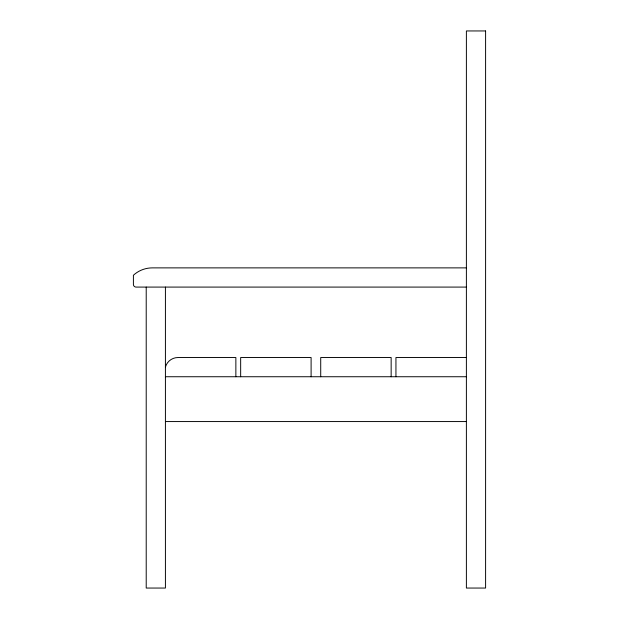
<?xml version="1.0" encoding="UTF-8"?>
<svg xmlns="http://www.w3.org/2000/svg" width="619" height="619" viewBox="0 0 619 619"><rect width="100%" height="100%" fill="white"/><g stroke="black" fill="none" stroke-linecap="round" stroke-linejoin="round"><path stroke-width="0.93" d="M466.386 267.88L152.344 267.88A28.01 28.01 0 0 0 133.402 275.254L133.402 284.431A2.662 2.662 0 0 0 136.064 287.084L466.386 287.084M466.386 357.527L395.943 357.527L395.943 376.739M165.42 376.739L466.386 376.739M165.42 421.562L466.386 421.562M391.154 376.739L391.154 357.527L320.719 357.527L320.719 376.739M311.102 376.739L311.102 357.527L240.659 357.527L240.659 376.739M235.862 376.739L235.862 357.527L178.009 357.527A13.045 13.045 0 0 0 165.42 367.129M165.42 287.084L165.42 588.05L146.216 588.05L146.216 287.084M485.598 30.95L466.386 30.95L466.386 588.05L485.598 588.05L485.598 30.95"/></g></svg>
